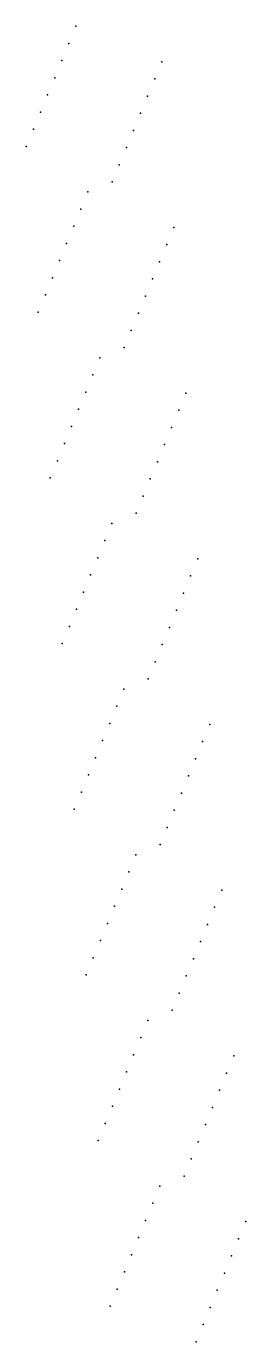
# Model space of a CAD drawing. Header units: millimetres. Extents: x 19 to 49, y 19 to 199.
import ezdxf

# ---------------------------------------------------------------- set-up
doc = ezdxf.new("R2010")
doc.units = ezdxf.units.MM
doc.layers.add('Default', color=70, linetype='Continuous')

msp = doc.modelspace()

# ---------------------------------------------------------------- linework, layer by layer
at = {"layer": 'Default'}
for p in [(25.8922, 199.3213, -2.35), (24.9231, 196.9734, -2.35), (23.954, 194.6256, -2.35), (37.6315, 194.4757, -2.35), (22.9849, 192.2777, -2.35), (36.6624, 192.1278, -2.35), (22.0158, 189.9299, -2.35), (35.6933, 189.78, -2.35), (21.0467, 187.582, -2.35), (34.7242, 187.4321, -2.35), (20.0775, 185.2341, -2.35), (33.755, 185.0843, -2.35), (19.1084, 182.8863, -2.35), (32.7859, 182.7364, -2.35), (31.8168, 180.3886, -2.35), (27.5307, 176.662, -2.35), (30.8477, 178.0407, -2.35), (26.5616, 174.3141, -2.35), (25.5925, 171.9663, -2.35), (39.27, 171.8164, -2.35), (24.6234, 169.6184, -2.35), (38.3009, 169.4686, -2.35), (23.6543, 167.2706, -2.35), (37.3318, 167.1207, -2.35), (22.6852, 164.9227, -2.35), (36.3627, 164.7729, -2.35), (21.716, 162.5749, -2.35), (35.3935, 162.425, -2.35), (20.7469, 160.227, -2.35), (34.4244, 160.0771, -2.35), (33.4553, 157.7293, -2.35), (32.4862, 155.3814, -2.35), (29.1692, 154.0027, -2.35), (28.2001, 151.6548, -2.35), (27.231, 149.307, -2.35), (40.9085, 149.1571, -2.35), (26.2619, 146.9591, -2.35), (39.9394, 146.8093, -2.35), (25.2928, 144.6113, -2.35), (38.9703, 144.4614, -2.35), (24.3237, 142.2634, -2.35), (38.0012, 142.1136, -2.35), (23.3545, 139.9156, -2.35), (37.032, 139.7657, -2.35), (22.3854, 137.5677, -2.35), (36.0629, 137.4179, -2.35), (35.0938, 135.07, -2.35), (30.8077, 131.3434, -2.35), (34.1247, 132.7221, -2.35), (29.8386, 128.9956, -2.35), (28.8695, 126.6477, -2.35), (42.547, 126.4978, -2.35), (27.9004, 124.2998, -2.35), (41.5779, 124.15, -2.35), (26.9313, 121.952, -2.35), (40.6088, 121.8021, -2.35), (25.9622, 119.6041, -2.35), (39.6397, 119.4543, -2.35), (24.993, 117.2563, -2.35), (38.6705, 117.1064, -2.35), (24.0239, 114.9084, -2.35), (37.7014, 114.7586, -2.35), (36.7323, 112.4107, -2.35), (35.7632, 110.0629, -2.35), (32.4462, 108.6841, -2.35), (31.4771, 106.3363, -2.35), (30.508, 103.9884, -2.35), (44.1855, 103.8386, -2.35), (29.5389, 101.6406, -2.35), (43.2164, 101.4907, -2.35), (28.5698, 99.2927, -2.35), (42.2473, 99.1428, -2.35), (27.6007, 96.9449, -2.35), (41.2782, 96.795, -2.35), (26.6315, 94.597, -2.35), (40.309, 94.4471, -2.35), (25.6624, 92.2491, -2.35), (39.3399, 92.0993, -2.35), (38.3708, 89.7514, -2.35), (37.4017, 87.4036, -2.35), (34.0847, 86.0248, -2.35), (33.1156, 83.677, -2.35), (32.1465, 81.3291, -2.35), (45.824, 81.1793, -2.35), (31.1774, 78.9813, -2.35), (44.8549, 78.8314, -2.35), (30.2083, 76.6334, -2.35), (43.8858, 76.4836, -2.35), (29.2392, 74.2856, -2.35), (42.9167, 74.1357, -2.35), (28.2701, 71.9377, -2.35), (41.9475, 71.7878, -2.35), (27.3009, 69.5899, -2.35), (40.9784, 69.44, -2.35), (40.0093, 67.0921, -2.35), (35.7232, 63.3655, -2.35), (39.0402, 64.7443, -2.35), (34.7541, 61.0177, -2.35), (33.785, 58.6698, -2.35), (47.4625, 58.52, -2.35), (32.8159, 56.322, -2.35), (46.4934, 56.1721, -2.35), (31.8468, 53.9741, -2.35), (45.5243, 53.8243, -2.35), (30.8777, 51.6263, -2.35), (44.5552, 51.4764, -2.35), (29.9086, 49.2784, -2.35), (43.5861, 49.1286, -2.35), (28.9394, 46.9306, -2.35), (42.6169, 46.7807, -2.35), (41.6478, 44.4329, -2.35), (40.6787, 42.085, -2.35), (37.3617, 40.7063, -2.35), (36.3926, 38.3584, -2.35), (35.4235, 36.0106, -2.35), (49.101, 35.8607, -2.35), (34.4544, 33.6627, -2.35), (48.1319, 33.5128, -2.35), (33.4853, 31.3148, -2.35), (47.1628, 31.165, -2.35), (32.5162, 28.967, -2.35), (46.1937, 28.8171, -2.35), (31.5471, 26.6191, -2.35), (45.2246, 26.4693, -2.35), (30.5779, 24.2713, -2.35), (44.2554, 24.1214, -2.35), (43.2863, 21.7736, -2.35), (42.3172, 19.4257, -2.35)]:
    msp.add_point(p, dxfattribs=at)

doc.saveas('drawing.dxf')
